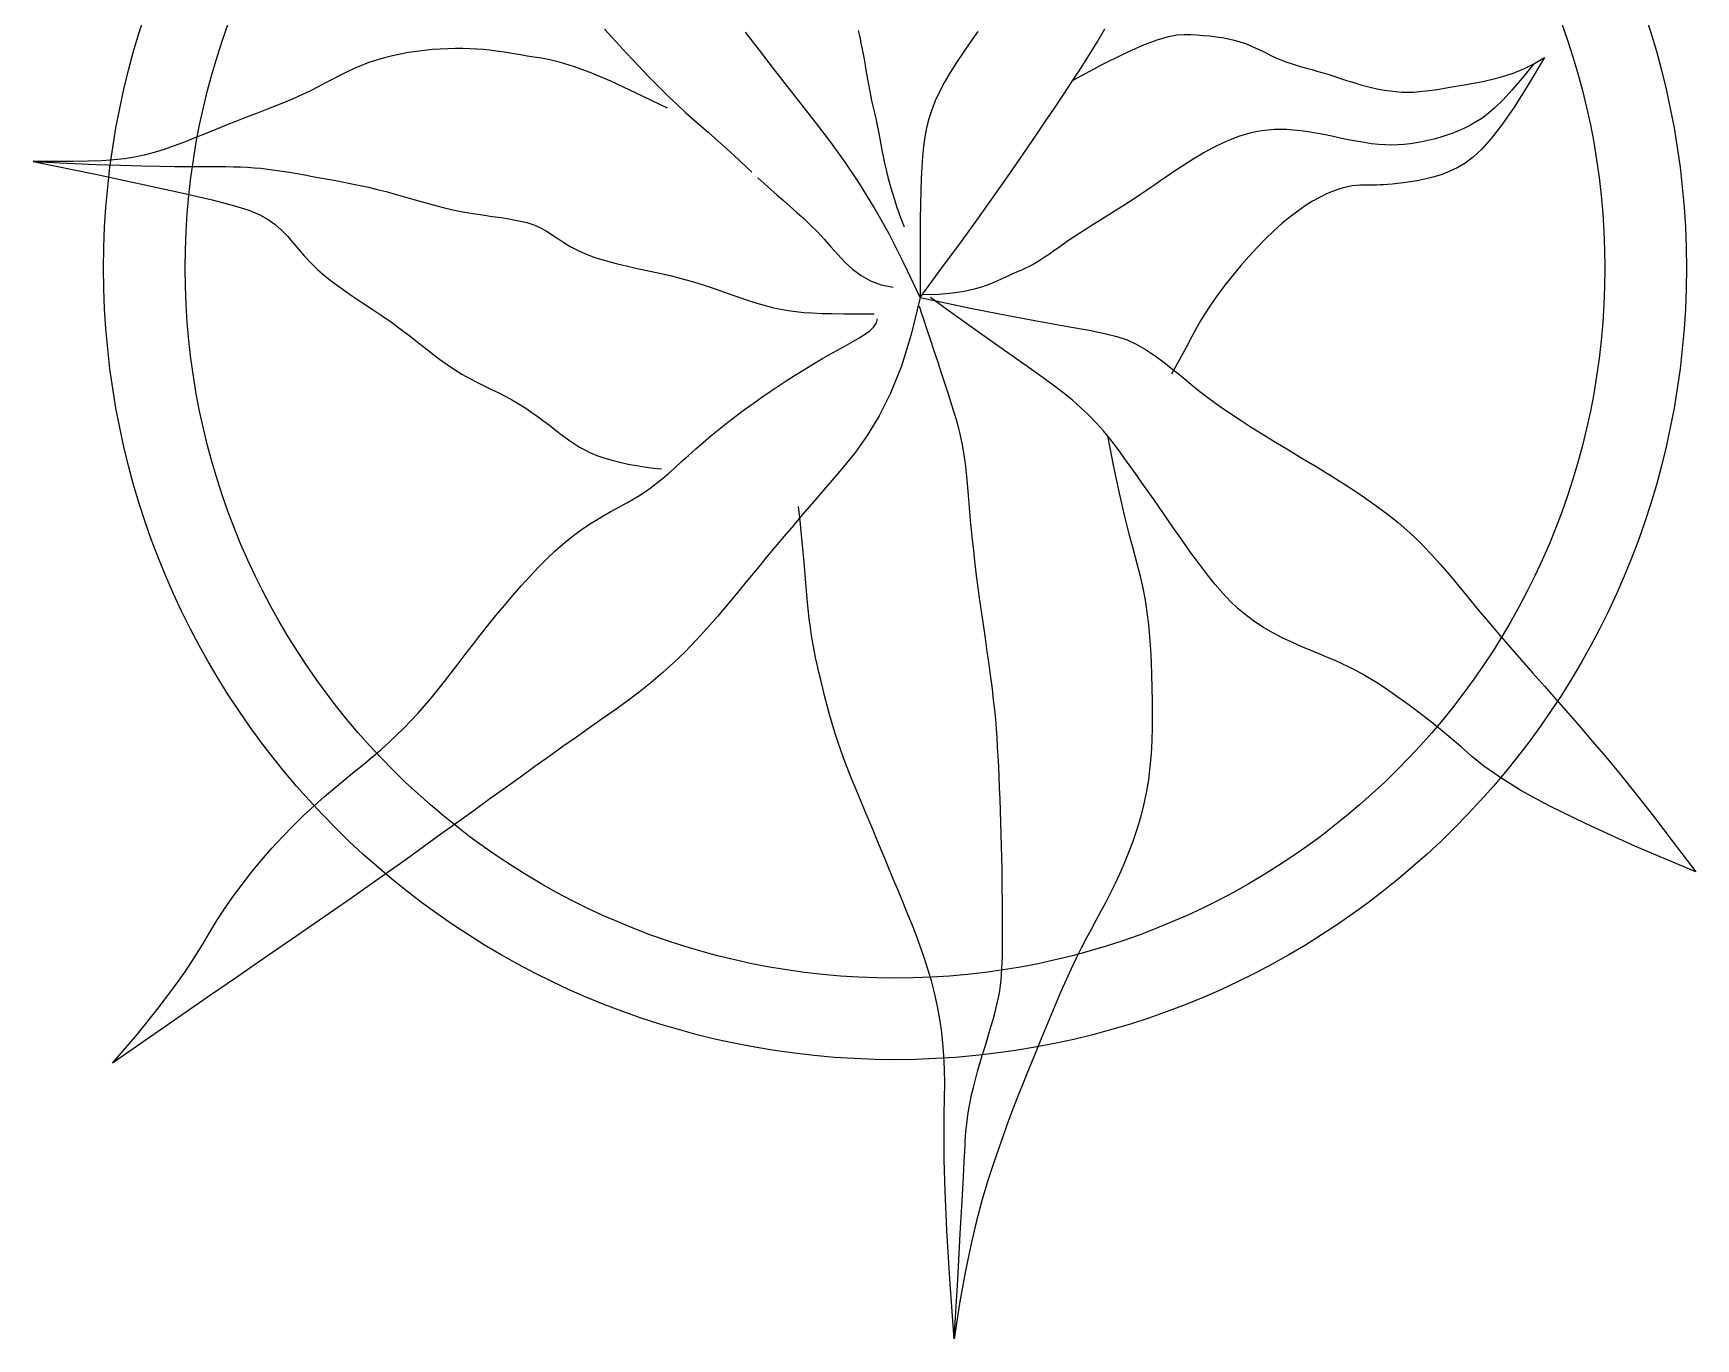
# Model space of a CAD drawing. Header units: inches. Extents: x 3.5 to 46, y 8.9 to 33.7.
# Drawn here: x 10.6191 to 11.0267, y 28.3991 to 28.7191 of the extents above; entities that cross this region are included whole.
import ezdxf

# ---------------------------------------------------------------- set-up
doc = ezdxf.new("R2010")
doc.units = ezdxf.units.IN
doc.header["$MEASUREMENT"] = 0
doc.layers.add('02', color=2, linetype='Continuous')

msp = doc.modelspace()

# ---------------------------------------------------------------- linework, layer by layer
at = {"layer": '02'}
for p, q in [((10.75913, 28.72014), (10.7619, 28.71711)), ((10.79717, 28.71496), (10.79377, 28.7194)), ((10.82138, 28.71979), (10.82159, 28.71879)), ((10.82159, 28.71879), (10.82181, 28.71776)), ((10.8507, 28.71955), (10.8489, 28.71698)), ((10.87995, 28.71693), (10.88186, 28.72019)), ((10.89741, 28.71831), (10.89956, 28.7187)), ((10.89956, 28.7187), (10.90133, 28.71881)), ((10.90133, 28.71881), (10.90291, 28.71877)), ((10.90291, 28.71877), (10.90447, 28.71868)), ((10.90447, 28.71868), (10.90603, 28.71857)), ((10.71305, 28.71466), (10.71108, 28.71436)), ((10.71502, 28.7149), (10.71305, 28.71466)), ((10.71696, 28.71509), (10.71502, 28.7149)), ((10.71888, 28.71523), (10.71696, 28.71509)), ((10.72077, 28.71532), (10.71888, 28.71523)), ((10.72261, 28.71536), (10.72077, 28.71532)), ((10.72442, 28.71536), (10.72261, 28.71536)), ((10.72617, 28.71531), (10.72442, 28.71536)), ((10.72786, 28.71522), (10.72617, 28.71531)), ((10.72949, 28.7151), (10.72786, 28.71522)), ((10.73105, 28.71493), (10.72949, 28.7151)), ((10.73256, 28.71474), (10.73105, 28.71493)), ((10.73404, 28.71452), (10.73256, 28.71474)), ((10.7619, 28.71711), (10.76466, 28.71412)), ((10.80063, 28.71048), (10.79717, 28.71496)), ((10.82181, 28.71776), (10.82204, 28.71669)), ((10.82204, 28.71669), (10.82227, 28.71557)), ((10.82227, 28.71557), (10.8225, 28.71439)), ((10.8489, 28.71698), (10.84716, 28.71443)), ((10.87795, 28.71367), (10.87995, 28.71693)), ((10.8867, 28.71416), (10.89117, 28.71617)), ((10.89117, 28.71617), (10.89467, 28.71751)), ((10.89467, 28.71751), (10.89741, 28.71831)), ((10.90603, 28.71857), (10.90759, 28.71844)), ((10.90759, 28.71844), (10.90913, 28.71826)), ((10.90913, 28.71826), (10.91064, 28.71804)), ((10.91064, 28.71804), (10.91213, 28.71776)), ((10.91213, 28.71776), (10.91358, 28.71743)), ((10.91358, 28.71743), (10.91498, 28.71703)), ((10.91498, 28.71703), (10.91633, 28.71656)), ((10.91633, 28.71656), (10.91763, 28.71603)), ((10.91763, 28.71603), (10.9189, 28.71547)), ((10.9189, 28.71547), (10.92014, 28.71488)), ((10.92014, 28.71488), (10.92136, 28.71428)), ((10.69779, 28.71047), (10.69604, 28.70965)), ((10.69957, 28.71123), (10.69779, 28.71047)), ((10.70141, 28.71192), (10.69957, 28.71123)), ((10.70329, 28.71254), (10.70141, 28.71192)), ((10.70521, 28.71309), (10.70329, 28.71254)), ((10.70715, 28.71357), (10.70521, 28.71309)), ((10.70911, 28.714), (10.70715, 28.71357)), ((10.71108, 28.71436), (10.70911, 28.714)), ((10.73552, 28.71429), (10.73404, 28.71452)), ((10.73702, 28.71404), (10.73552, 28.71429)), ((10.73856, 28.71378), (10.73702, 28.71404)), ((10.74016, 28.71352), (10.73856, 28.71378)), ((10.74184, 28.71326), (10.74016, 28.71352)), ((10.74367, 28.71299), (10.74184, 28.71326)), ((10.74578, 28.7126), (10.74367, 28.71299)), ((10.74835, 28.71197), (10.74578, 28.7126)), ((10.75158, 28.71097), (10.74835, 28.71197)), ((10.75564, 28.70947), (10.75158, 28.71097)), ((10.76466, 28.71412), (10.76739, 28.71121)), ((10.76739, 28.71121), (10.77003, 28.70846)), ((10.80413, 28.70599), (10.80063, 28.71048)), ((10.8225, 28.71439), (10.82273, 28.71314)), ((10.82273, 28.71314), (10.82296, 28.71184)), ((10.82296, 28.71184), (10.82319, 28.71051)), ((10.82319, 28.71051), (10.82342, 28.70916)), ((10.84549, 28.71193), (10.84394, 28.70947)), ((10.84716, 28.71443), (10.84549, 28.71193)), ((10.87406, 28.70759), (10.88106, 28.71134)), ((10.87589, 28.71042), (10.87795, 28.71367)), ((10.88106, 28.71134), (10.8867, 28.71416)), ((10.92136, 28.71428), (10.92258, 28.71369)), ((10.92258, 28.71369), (10.92379, 28.71312)), ((10.92379, 28.71312), (10.92501, 28.71258)), ((10.92501, 28.71258), (10.92625, 28.7121)), ((10.92625, 28.7121), (10.92751, 28.71167)), ((10.92751, 28.71167), (10.92877, 28.71127)), ((10.92877, 28.71127), (10.93003, 28.71089)), ((10.93003, 28.71089), (10.9313, 28.71054)), ((10.9313, 28.71054), (10.93256, 28.71019)), ((10.98705, 28.71158), (10.98418, 28.70806)), ((10.98439, 28.71029), (10.98705, 28.71158)), ((10.98967, 28.71316), (10.98564, 28.70646)), ((10.98705, 28.71158), (10.98967, 28.71316)), ((10.69078, 28.70694), (10.68896, 28.70599)), ((10.69255, 28.70788), (10.69078, 28.70694)), ((10.6943, 28.70878), (10.69255, 28.70788)), ((10.69604, 28.70965), (10.6943, 28.70878)), ((10.7607, 28.70734), (10.75564, 28.70947)), ((10.76695, 28.70446), (10.7607, 28.70734)), ((10.77003, 28.70846), (10.77254, 28.70591)), ((10.82342, 28.70916), (10.82365, 28.70783)), ((10.82365, 28.70783), (10.82389, 28.70652)), ((10.82389, 28.70652), (10.82412, 28.70525)), ((10.84253, 28.70708), (10.84129, 28.70476)), ((10.84394, 28.70947), (10.84253, 28.70708)), ((10.87164, 28.70395), (10.87378, 28.70718)), ((10.87378, 28.70718), (10.87589, 28.71042)), ((10.93256, 28.71019), (10.93381, 28.70985)), ((10.93381, 28.70985), (10.93505, 28.70949)), ((10.93505, 28.70949), (10.93627, 28.70912)), ((10.93627, 28.70912), (10.93748, 28.70874)), ((10.93748, 28.70874), (10.93869, 28.70835)), ((10.93869, 28.70835), (10.9399, 28.70795)), ((10.9399, 28.70795), (10.94112, 28.70755)), ((10.94112, 28.70755), (10.94235, 28.70716)), ((10.94235, 28.70716), (10.94361, 28.70677)), ((10.94361, 28.70677), (10.94489, 28.7064)), ((10.94489, 28.7064), (10.94621, 28.70605)), ((10.96745, 28.70605), (10.9695, 28.7064)), ((10.9695, 28.7064), (10.97172, 28.70678)), ((10.97172, 28.70678), (10.97408, 28.70722)), ((10.97408, 28.70722), (10.97656, 28.70774)), ((10.97656, 28.70774), (10.97912, 28.70841)), ((10.97912, 28.70841), (10.98174, 28.70924)), ((10.98418, 28.70806), (10.98167, 28.70516)), ((10.98174, 28.70924), (10.98439, 28.71029)), ((10.98564, 28.70646), (10.98217, 28.70101)), ((10.68302, 28.70315), (10.68084, 28.70223)), ((10.6851, 28.70409), (10.68302, 28.70315)), ((10.68707, 28.70503), (10.6851, 28.70409)), ((10.68896, 28.70599), (10.68707, 28.70503)), ((10.77457, 28.70071), (10.76695, 28.70446)), ((10.77254, 28.70591), (10.77488, 28.7036)), ((10.77488, 28.7036), (10.77707, 28.70152)), ((10.80764, 28.7015), (10.80413, 28.70599)), ((10.82412, 28.70525), (10.82435, 28.70405)), ((10.82435, 28.70405), (10.82458, 28.70294)), ((10.82458, 28.70294), (10.82481, 28.70188)), ((10.84025, 28.70252), (10.83939, 28.70032)), ((10.84129, 28.70476), (10.84025, 28.70252)), ((10.86947, 28.70074), (10.87164, 28.70395)), ((10.94621, 28.70605), (10.94757, 28.70572)), ((10.94757, 28.70572), (10.94895, 28.70543)), ((10.94895, 28.70543), (10.95035, 28.70517)), ((10.95035, 28.70517), (10.95177, 28.70496)), ((10.95177, 28.70496), (10.9532, 28.7048)), ((10.9532, 28.7048), (10.95464, 28.7047)), ((10.95464, 28.7047), (10.95609, 28.70467)), ((10.95609, 28.70467), (10.95754, 28.7047)), ((10.95754, 28.7047), (10.95901, 28.7048)), ((10.95901, 28.7048), (10.96053, 28.70496)), ((10.96053, 28.70496), (10.96211, 28.70517)), ((10.96211, 28.70517), (10.96378, 28.70543)), ((10.96378, 28.70543), (10.96555, 28.70572)), ((10.96555, 28.70572), (10.96745, 28.70605)), ((10.97948, 28.70281), (10.97755, 28.70092)), ((10.98167, 28.70516), (10.97948, 28.70281)), ((10.67139, 28.69852), (10.6689, 28.69755)), ((10.67384, 28.69946), (10.67139, 28.69852)), ((10.67624, 28.70039), (10.67384, 28.69946)), ((10.67858, 28.70131), (10.67624, 28.70039)), ((10.68084, 28.70223), (10.67858, 28.70131)), ((10.77707, 28.70152), (10.77911, 28.69964)), ((10.77911, 28.69964), (10.78104, 28.69792)), ((10.81113, 28.69701), (10.80764, 28.7015)), ((10.82481, 28.70188), (10.82504, 28.70087)), ((10.82504, 28.70087), (10.82527, 28.69989)), ((10.82527, 28.69989), (10.8255, 28.6989)), ((10.8255, 28.6989), (10.82574, 28.69789)), ((10.83939, 28.70032), (10.8387, 28.69814)), ((10.8673, 28.69756), (10.86947, 28.70074)), ((10.97424, 28.69825), (10.97275, 28.69729)), ((10.97582, 28.69943), (10.97424, 28.69825)), ((10.97755, 28.70092), (10.97582, 28.69943)), ((10.98217, 28.70101), (10.97918, 28.69666)), ((10.66128, 28.69448), (10.65873, 28.69345)), ((10.66383, 28.69553), (10.66128, 28.69448)), ((10.66638, 28.69655), (10.66383, 28.69553)), ((10.6689, 28.69755), (10.66638, 28.69655)), ((10.78104, 28.69792), (10.78285, 28.69633)), ((10.78285, 28.69633), (10.78457, 28.69484)), ((10.78457, 28.69484), (10.78622, 28.69341)), ((10.81462, 28.69239), (10.81113, 28.69701)), ((10.82574, 28.69789), (10.82597, 28.69684)), ((10.82597, 28.69684), (10.8262, 28.69572)), ((10.8262, 28.69572), (10.82643, 28.69452)), ((10.82643, 28.69452), (10.82667, 28.69324)), ((10.83815, 28.69593), (10.83771, 28.69368)), ((10.8387, 28.69814), (10.83815, 28.69593)), ((10.86301, 28.69129), (10.86514, 28.69441)), ((10.86514, 28.69441), (10.8673, 28.69756)), ((10.91601, 28.69423), (10.91459, 28.69377)), ((10.91743, 28.69462), (10.91601, 28.69423)), ((10.91887, 28.69495), (10.91743, 28.69462)), ((10.92033, 28.6952), (10.91887, 28.69495)), ((10.92181, 28.69538), (10.92033, 28.6952)), ((10.92332, 28.69549), (10.92181, 28.69538)), ((10.92487, 28.69553), (10.92332, 28.69549)), ((10.92647, 28.69549), (10.92487, 28.69553)), ((10.92813, 28.69538), (10.92647, 28.69549)), ((10.92986, 28.6952), (10.92813, 28.69538)), ((10.93167, 28.69495), (10.92986, 28.6952)), ((10.93356, 28.69463), (10.93167, 28.69495)), ((10.93552, 28.69425), (10.93356, 28.69463)), ((10.93751, 28.69385), (10.93552, 28.69425)), ((10.96692, 28.69455), (10.96544, 28.69402)), ((10.96839, 28.69513), (10.96692, 28.69455)), ((10.96985, 28.69578), (10.96839, 28.69513)), ((10.9713, 28.69649), (10.96985, 28.69578)), ((10.97275, 28.69729), (10.9713, 28.69649)), ((10.97918, 28.69666), (10.97657, 28.69327)), ((10.65118, 28.69063), (10.64872, 28.68986)), ((10.65367, 28.6915), (10.65118, 28.69063)), ((10.65619, 28.69245), (10.65367, 28.6915)), ((10.65873, 28.69345), (10.65619, 28.69245)), ((10.78622, 28.69341), (10.7878, 28.69202)), ((10.7878, 28.69202), (10.78934, 28.69063)), ((10.78934, 28.69063), (10.79085, 28.68924)), ((10.81813, 28.68752), (10.81462, 28.69239)), ((10.82667, 28.69324), (10.82692, 28.69187)), ((10.82692, 28.69187), (10.8272, 28.69042)), ((10.8272, 28.69042), (10.82751, 28.68889)), ((10.83739, 28.69135), (10.83714, 28.6889)), ((10.83771, 28.69368), (10.83739, 28.69135)), ((10.86089, 28.68819), (10.86301, 28.69129)), ((10.90762, 28.69063), (10.90623, 28.68986)), ((10.909, 28.69136), (10.90762, 28.69063)), ((10.91039, 28.69204), (10.909, 28.69136)), ((10.91179, 28.69267), (10.91039, 28.69204)), ((10.91319, 28.69325), (10.91179, 28.69267)), ((10.91459, 28.69377), (10.91319, 28.69325)), ((10.93952, 28.69343), (10.93751, 28.69385)), ((10.94152, 28.69301), (10.93952, 28.69343)), ((10.94349, 28.69263), (10.94152, 28.69301)), ((10.94541, 28.69229), (10.94349, 28.69263)), ((10.94725, 28.69202), (10.94541, 28.69229)), ((10.94899, 28.69183), (10.94725, 28.69202)), ((10.95065, 28.69172), (10.94899, 28.69183)), ((10.95223, 28.69169), (10.95065, 28.69172)), ((10.95376, 28.69173), (10.95223, 28.69169)), ((10.95525, 28.69183), (10.95376, 28.69173)), ((10.9567, 28.692), (10.95525, 28.69183)), ((10.95814, 28.69221), (10.9567, 28.692)), ((10.95958, 28.69248), (10.95814, 28.69221)), ((10.96103, 28.69279), (10.95958, 28.69248)), ((10.9625, 28.69315), (10.96103, 28.69279)), ((10.96397, 28.69356), (10.9625, 28.69315)), ((10.96544, 28.69402), (10.96397, 28.69356)), ((10.97426, 28.69067), (10.97217, 28.68872)), ((10.97657, 28.69327), (10.97426, 28.69067)), ((10.61909, 28.68767), (10.63433, 28.68453)), ((10.61909, 28.68767), (10.62741, 28.68727)), ((10.62432, 28.68767), (10.61909, 28.68767)), ((10.6288, 28.68769), (10.62432, 28.68767)), ((10.62741, 28.68727), (10.63454, 28.68697)), ((10.63263, 28.68775), (10.6288, 28.68769)), ((10.63595, 28.68786), (10.63263, 28.68775)), ((10.63454, 28.68697), (10.6406, 28.68676)), ((10.63886, 28.68805), (10.63595, 28.68786)), ((10.64148, 28.68832), (10.63886, 28.68805)), ((10.6406, 28.68676), (10.64573, 28.68661)), ((10.64392, 28.6887), (10.64148, 28.68832)), ((10.6463, 28.68921), (10.64392, 28.6887)), ((10.64573, 28.68661), (10.65006, 28.68653)), ((10.64872, 28.68986), (10.6463, 28.68921)), ((10.65006, 28.68653), (10.65373, 28.68648)), ((10.65373, 28.68648), (10.65685, 28.68647)), ((10.65685, 28.68647), (10.65958, 28.68646)), ((10.65958, 28.68646), (10.66203, 28.68646)), ((10.66203, 28.68646), (10.66425, 28.68646)), ((10.66425, 28.68646), (10.66627, 28.68644)), ((10.66627, 28.68644), (10.66815, 28.6864)), ((10.66815, 28.6864), (10.66992, 28.68635)), ((10.66992, 28.68635), (10.67161, 28.68627)), ((10.67161, 28.68627), (10.67327, 28.68615)), ((10.67327, 28.68615), (10.67493, 28.686)), ((10.79085, 28.68924), (10.79234, 28.68785)), ((10.79234, 28.68785), (10.79382, 28.68646)), ((10.79382, 28.68646), (10.79529, 28.68507)), ((10.82167, 28.68225), (10.81813, 28.68752)), ((10.82751, 28.68889), (10.82785, 28.68728)), ((10.82785, 28.68728), (10.82823, 28.6856)), ((10.83695, 28.68629), (10.83681, 28.6835)), ((10.83714, 28.6889), (10.83695, 28.68629)), ((10.85869, 28.68497), (10.86089, 28.68819)), ((10.90075, 28.68648), (10.89942, 28.68559)), ((10.9021, 28.68735), (10.90075, 28.68648)), ((10.90347, 28.68821), (10.9021, 28.68735)), ((10.90485, 28.68905), (10.90347, 28.68821)), ((10.90623, 28.68986), (10.90485, 28.68905)), ((10.96825, 28.68612), (10.96627, 28.6852)), ((10.97019, 28.68725), (10.96825, 28.68612)), ((10.97217, 28.68872), (10.97019, 28.68725)), ((10.63433, 28.68453), (10.64645, 28.68199)), ((10.64645, 28.68199), (10.65587, 28.67994)), ((10.67493, 28.686), (10.67662, 28.68581)), ((10.67662, 28.68581), (10.67836, 28.68557)), ((10.67836, 28.68557), (10.68014, 28.68531)), ((10.68014, 28.68531), (10.68194, 28.68502)), ((10.68194, 28.68502), (10.68378, 28.6847)), ((10.68378, 28.6847), (10.68564, 28.68437)), ((10.68564, 28.68437), (10.68752, 28.68403)), ((10.68752, 28.68403), (10.68942, 28.68369)), ((10.68942, 28.68369), (10.69134, 28.68334)), ((10.69134, 28.68334), (10.69327, 28.68298)), ((10.69327, 28.68298), (10.69524, 28.68261)), ((10.69524, 28.68261), (10.69723, 28.68222)), ((10.69723, 28.68222), (10.69926, 28.6818)), ((10.79678, 28.68369), (10.79829, 28.6823)), ((10.79829, 28.6823), (10.79983, 28.68091)), ((10.82526, 28.67643), (10.82167, 28.68225)), ((10.82823, 28.6856), (10.82867, 28.68384)), ((10.82867, 28.68384), (10.82915, 28.68202)), ((10.82915, 28.68202), (10.82968, 28.68018)), ((10.83681, 28.6835), (10.8367, 28.68048)), ((10.85627, 28.68147), (10.85869, 28.68497)), ((10.89432, 28.68213), (10.89308, 28.68128)), ((10.89556, 28.68298), (10.89432, 28.68213)), ((10.89682, 28.68384), (10.89556, 28.68298)), ((10.89811, 28.68471), (10.89682, 28.68384)), ((10.89942, 28.68559), (10.89811, 28.68471)), ((10.95021, 28.68197), (10.94933, 28.68192)), ((10.95119, 28.68204), (10.95021, 28.68197)), ((10.9523, 28.68213), (10.95119, 28.68204)), ((10.95358, 28.68226), (10.9523, 28.68213)), ((10.95505, 28.68243), (10.95358, 28.68226)), ((10.95669, 28.68265), (10.95505, 28.68243)), ((10.95846, 28.68294), (10.95669, 28.68265)), ((10.96034, 28.68332), (10.95846, 28.68294)), ((10.96228, 28.68381), (10.96034, 28.68332)), ((10.96427, 28.68443), (10.96228, 28.68381)), ((10.96627, 28.6852), (10.96427, 28.68443)), ((10.65587, 28.67994), (10.66299, 28.67829)), ((10.66299, 28.67829), (10.66822, 28.67692)), ((10.69926, 28.6818), (10.70133, 28.68134)), ((10.70133, 28.68134), (10.70344, 28.68084)), ((10.70344, 28.68084), (10.70561, 28.68029)), ((10.70561, 28.68029), (10.70784, 28.67969)), ((10.70784, 28.67969), (10.71011, 28.67904)), ((10.71011, 28.67904), (10.71243, 28.67838)), ((10.71243, 28.67838), (10.71479, 28.67771)), ((10.79983, 28.68091), (10.80141, 28.67952)), ((10.80141, 28.67952), (10.80303, 28.67811)), ((10.80303, 28.67811), (10.80467, 28.67668)), ((10.82968, 28.68018), (10.83023, 28.67837)), ((10.83023, 28.67837), (10.83079, 28.67665)), ((10.8367, 28.68048), (10.83662, 28.67716)), ((10.85351, 28.67755), (10.85627, 28.68147)), ((10.88925, 28.6787), (10.8879, 28.67781)), ((10.89056, 28.67957), (10.88925, 28.6787)), ((10.89183, 28.68043), (10.89056, 28.67957)), ((10.89308, 28.68128), (10.89183, 28.68043)), ((10.93277, 28.67792), (10.931, 28.6768)), ((10.93446, 28.67887), (10.93277, 28.67792)), ((10.93606, 28.67968), (10.93446, 28.67887)), ((10.93756, 28.68033), (10.93606, 28.67968)), ((10.93895, 28.68084), (10.93756, 28.68033)), ((10.94025, 28.68122), (10.93895, 28.68084)), ((10.94144, 28.6815), (10.94025, 28.68122)), ((10.94255, 28.68168), (10.94144, 28.6815)), ((10.94358, 28.68179), (10.94255, 28.68168)), ((10.94454, 28.68185), (10.94358, 28.68179)), ((10.94542, 28.68187), (10.94454, 28.68185)), ((10.94625, 28.68187), (10.94542, 28.68187)), ((10.94702, 28.68188), (10.94625, 28.68187)), ((10.94777, 28.68188), (10.94702, 28.68188)), ((10.94853, 28.68189), (10.94777, 28.68188)), ((10.94933, 28.68192), (10.94853, 28.68189)), ((10.66822, 28.67692), (10.67197, 28.67573)), ((10.67197, 28.67573), (10.67467, 28.67462)), ((10.67467, 28.67462), (10.6767, 28.67347)), ((10.71479, 28.67771), (10.71717, 28.67705)), ((10.71717, 28.67705), (10.71958, 28.67643)), ((10.71958, 28.67643), (10.722, 28.67586)), ((10.722, 28.67586), (10.72443, 28.67535)), ((10.72443, 28.67535), (10.72685, 28.67493)), ((10.72685, 28.67493), (10.72925, 28.67456)), ((10.72925, 28.67456), (10.73161, 28.67423)), ((10.73161, 28.67423), (10.73389, 28.67391)), ((10.73389, 28.67391), (10.73608, 28.67356)), ((10.80467, 28.67668), (10.80634, 28.67521)), ((10.80634, 28.67521), (10.80801, 28.67368)), ((10.82892, 28.66994), (10.82526, 28.67643)), ((10.83079, 28.67665), (10.83133, 28.67506)), ((10.83133, 28.67506), (10.83183, 28.67366)), ((10.83662, 28.67716), (10.83657, 28.6735)), ((10.85028, 28.67303), (10.85351, 28.67755)), ((10.88192, 28.67402), (10.88034, 28.67304)), ((10.88348, 28.675), (10.88192, 28.67402)), ((10.88501, 28.67596), (10.88348, 28.675)), ((10.88649, 28.6769), (10.88501, 28.67596)), ((10.8879, 28.67781), (10.88649, 28.6769)), ((10.92725, 28.67408), (10.92528, 28.67247)), ((10.92915, 28.67553), (10.92725, 28.67408)), ((10.931, 28.6768), (10.92915, 28.67553)), ((10.6767, 28.67347), (10.67844, 28.67221)), ((10.67844, 28.67221), (10.67998, 28.67084)), ((10.67998, 28.67084), (10.68141, 28.66936)), ((10.73608, 28.67356), (10.73815, 28.67316)), ((10.73815, 28.67316), (10.74008, 28.67269)), ((10.74008, 28.67269), (10.74185, 28.67211)), ((10.74185, 28.67211), (10.74344, 28.67141)), ((10.74344, 28.67141), (10.74491, 28.67061)), ((10.74491, 28.67061), (10.74631, 28.66973)), ((10.74631, 28.66973), (10.74771, 28.66879)), ((10.80801, 28.67368), (10.80969, 28.67209)), ((10.80969, 28.67209), (10.81136, 28.67041)), ((10.81136, 28.67041), (10.81301, 28.66864)), ((10.83267, 28.66262), (10.82892, 28.66994)), ((10.83183, 28.67366), (10.83229, 28.67251)), ((10.83229, 28.67251), (10.83267, 28.67165)), ((10.83657, 28.6735), (10.83654, 28.66944)), ((10.84646, 28.66776), (10.85028, 28.67303)), ((10.87574, 28.67012), (10.87431, 28.66918)), ((10.87723, 28.67108), (10.87574, 28.67012)), ((10.87877, 28.67206), (10.87723, 28.67108)), ((10.88034, 28.67304), (10.87877, 28.67206)), ((10.92328, 28.67067), (10.92124, 28.66871)), ((10.92528, 28.67247), (10.92328, 28.67067)), ((10.68141, 28.66936), (10.68277, 28.66781)), ((10.68277, 28.66781), (10.68413, 28.6662)), ((10.68413, 28.6662), (10.68554, 28.66455)), ((10.74771, 28.66879), (10.74917, 28.66783)), ((10.74917, 28.66783), (10.75074, 28.66686)), ((10.75074, 28.66686), (10.7525, 28.66591)), ((10.7525, 28.66591), (10.75449, 28.66501)), ((10.81301, 28.66864), (10.81466, 28.66678)), ((10.81466, 28.66678), (10.81634, 28.66488)), ((10.83654, 28.66944), (10.83652, 28.66493)), ((10.84191, 28.66159), (10.84646, 28.66776)), ((10.86936, 28.66575), (10.86827, 28.66499)), ((10.8705, 28.66655), (10.86936, 28.66575)), ((10.8717, 28.66739), (10.8705, 28.66655)), ((10.87296, 28.66827), (10.8717, 28.66739)), ((10.87431, 28.66918), (10.87296, 28.66827)), ((10.91919, 28.66661), (10.91718, 28.66442)), ((10.92124, 28.66871), (10.91919, 28.66661)), ((10.68554, 28.66455), (10.68706, 28.66288)), ((10.68706, 28.66288), (10.68877, 28.66121)), ((10.75449, 28.66501), (10.75677, 28.66418)), ((10.75677, 28.66418), (10.75929, 28.66341)), ((10.75929, 28.66341), (10.76198, 28.6627)), ((10.76198, 28.6627), (10.76477, 28.66202)), ((10.76477, 28.66202), (10.76759, 28.66139)), ((10.81634, 28.66488), (10.81809, 28.66301)), ((10.81809, 28.66301), (10.81998, 28.66126)), ((10.83652, 28.65435), (10.83267, 28.66262)), ((10.83652, 28.66493), (10.83652, 28.65992)), ((10.83652, 28.65435), (10.84191, 28.66159)), ((10.86325, 28.66195), (10.86226, 28.66146)), ((10.86423, 28.66246), (10.86325, 28.66195)), ((10.86521, 28.66301), (10.86423, 28.66246)), ((10.8662, 28.66362), (10.86521, 28.66301)), ((10.86722, 28.66428), (10.8662, 28.66362)), ((10.86827, 28.66499), (10.86722, 28.66428)), ((10.91522, 28.66219), (10.91335, 28.65996)), ((10.91718, 28.66442), (10.91522, 28.66219)), ((10.68877, 28.66121), (10.69068, 28.65955)), ((10.69068, 28.65955), (10.69279, 28.65791)), ((10.69279, 28.65791), (10.69505, 28.65628)), ((10.76759, 28.66139), (10.77039, 28.66078)), ((10.77039, 28.66078), (10.77309, 28.66019)), ((10.77309, 28.66019), (10.77562, 28.65961)), ((10.77562, 28.65961), (10.77794, 28.65903)), ((10.77794, 28.65903), (10.78006, 28.65846)), ((10.78006, 28.65846), (10.78201, 28.65788)), ((10.78201, 28.65788), (10.78383, 28.6573)), ((10.81998, 28.66126), (10.82206, 28.6597)), ((10.82206, 28.6597), (10.82437, 28.65839)), ((10.82437, 28.65839), (10.82696, 28.65741)), ((10.83652, 28.65992), (10.83652, 28.65435)), ((10.85363, 28.65762), (10.85185, 28.65696)), ((10.85518, 28.65828), (10.85363, 28.65762)), ((10.85658, 28.65892), (10.85518, 28.65828)), ((10.85786, 28.6595), (10.85658, 28.65892)), ((10.85905, 28.66002), (10.85786, 28.6595)), ((10.86018, 28.66052), (10.85905, 28.66002)), ((10.86124, 28.66099), (10.86018, 28.66052)), ((10.86226, 28.66146), (10.86124, 28.66099)), ((10.91161, 28.65778), (10.91001, 28.65571)), ((10.91335, 28.65996), (10.91161, 28.65778)), ((10.69505, 28.65628), (10.6974, 28.65467)), ((10.6974, 28.65467), (10.69981, 28.65306)), ((10.78383, 28.6573), (10.78555, 28.65672)), ((10.78555, 28.65672), (10.7872, 28.65614)), ((10.7872, 28.65614), (10.78881, 28.65556)), ((10.78881, 28.65556), (10.79042, 28.65498)), ((10.79042, 28.65498), (10.79206, 28.65441)), ((10.79206, 28.65441), (10.79372, 28.65384)), ((10.79372, 28.65384), (10.79541, 28.65329)), ((10.82696, 28.65741), (10.8299, 28.65684)), ((10.83652, 28.65435), (10.83439, 28.64528)), ((10.83652, 28.65435), (10.84891, 28.65176)), ((10.84117, 28.65509), (10.8373, 28.65498)), ((10.84308, 28.65142), (10.83912, 28.65435)), ((10.8445, 28.65537), (10.84117, 28.65509)), ((10.84734, 28.6558), (10.8445, 28.65537)), ((10.84977, 28.65634), (10.84734, 28.6558)), ((10.85185, 28.65696), (10.84977, 28.65634)), ((10.90861, 28.65377), (10.9074, 28.652)), ((10.91001, 28.65571), (10.90861, 28.65377)), ((10.69981, 28.65306), (10.70223, 28.65146)), ((10.70223, 28.65146), (10.70461, 28.64986)), ((10.70461, 28.64986), (10.70691, 28.64827)), ((10.79541, 28.65329), (10.79712, 28.65277)), ((10.79712, 28.65277), (10.79886, 28.65228)), ((10.79886, 28.65228), (10.80063, 28.65184)), ((10.80063, 28.65184), (10.80241, 28.65145)), ((10.80241, 28.65145), (10.80422, 28.65113)), ((10.80422, 28.65113), (10.80607, 28.65087)), ((10.80607, 28.65087), (10.808, 28.65068)), ((10.808, 28.65068), (10.81009, 28.65054)), ((10.81009, 28.65054), (10.81241, 28.65045)), ((10.81241, 28.65045), (10.81502, 28.6504)), ((10.81502, 28.6504), (10.81798, 28.65037)), ((10.81798, 28.65037), (10.82138, 28.65036)), ((10.82138, 28.65036), (10.82527, 28.65036)), ((10.83682, 28.65086), (10.83638, 28.65221)), ((10.83745, 28.64897), (10.83682, 28.65086)), ((10.8471, 28.64852), (10.84308, 28.65142)), ((10.84891, 28.65176), (10.85893, 28.64979)), ((10.85893, 28.64979), (10.86691, 28.6483)), ((10.90633, 28.65031), (10.90531, 28.64858)), ((10.9074, 28.652), (10.90633, 28.65031)), ((10.70691, 28.64827), (10.70909, 28.64668)), ((10.70909, 28.64668), (10.71117, 28.6451)), ((10.82289, 28.64523), (10.82419, 28.6462)), ((10.82419, 28.6462), (10.82521, 28.64718)), ((10.82521, 28.64718), (10.82586, 28.64816)), ((10.82586, 28.64816), (10.82609, 28.64914)), ((10.83439, 28.64528), (10.83197, 28.63752)), ((10.83822, 28.64667), (10.83745, 28.64897)), ((10.83908, 28.64406), (10.83822, 28.64667)), ((10.85111, 28.64567), (10.8471, 28.64852)), ((10.85506, 28.64289), (10.85111, 28.64567)), ((10.86691, 28.6483), (10.87316, 28.64718)), ((10.87316, 28.64718), (10.87801, 28.64631)), ((10.87801, 28.64631), (10.88177, 28.64555)), ((10.88177, 28.64555), (10.88477, 28.6448)), ((10.90427, 28.64671), (10.90311, 28.64458)), ((10.90531, 28.64858), (10.90427, 28.64671)), ((10.71117, 28.6451), (10.71315, 28.64355)), ((10.71315, 28.64355), (10.71506, 28.64204)), ((10.71506, 28.64204), (10.71692, 28.64058)), ((10.81433, 28.64033), (10.81611, 28.64131)), ((10.81611, 28.64131), (10.81791, 28.64229)), ((10.81791, 28.64229), (10.81968, 28.64327)), ((10.81968, 28.64327), (10.82137, 28.64425)), ((10.82137, 28.64425), (10.82289, 28.64523)), ((10.84001, 28.64125), (10.83908, 28.64406)), ((10.84096, 28.63837), (10.84001, 28.64125)), ((10.85887, 28.64022), (10.85506, 28.64289)), ((10.88477, 28.6448), (10.88733, 28.64392)), ((10.88733, 28.64392), (10.88971, 28.64283)), ((10.88971, 28.64283), (10.892, 28.64152)), ((10.892, 28.64152), (10.89422, 28.64005)), ((10.90177, 28.64208), (10.90015, 28.6391)), ((10.90311, 28.64458), (10.90177, 28.64208)), ((10.71692, 28.64058), (10.71874, 28.6392)), ((10.71874, 28.6392), (10.72055, 28.63789)), ((10.72055, 28.63789), (10.72235, 28.63668)), ((10.80734, 28.63621), (10.8091, 28.63729)), ((10.8091, 28.63729), (10.81085, 28.63834)), ((10.81085, 28.63834), (10.81258, 28.63935)), ((10.81258, 28.63935), (10.81433, 28.64033)), ((10.83197, 28.63752), (10.82931, 28.63091)), ((10.8419, 28.63553), (10.84096, 28.63837)), ((10.86248, 28.63767), (10.85887, 28.64022)), ((10.86584, 28.63527), (10.86248, 28.63767)), ((10.89422, 28.64005), (10.89639, 28.63844)), ((10.89639, 28.63844), (10.89855, 28.63672)), ((10.90015, 28.6391), (10.89819, 28.63552)), ((10.72235, 28.63668), (10.72417, 28.63557)), ((10.72417, 28.63557), (10.72599, 28.63455)), ((10.72599, 28.63455), (10.72782, 28.6336)), ((10.72782, 28.6336), (10.72964, 28.6327)), ((10.80177, 28.63262), (10.80369, 28.63389)), ((10.80369, 28.63389), (10.80554, 28.63508)), ((10.80554, 28.63508), (10.80734, 28.63621)), ((10.84278, 28.63284), (10.8419, 28.63553)), ((10.86887, 28.63306), (10.86584, 28.63527)), ((10.87154, 28.63103), (10.86887, 28.63306)), ((10.89855, 28.63672), (10.9007, 28.63494)), ((10.9007, 28.63494), (10.90289, 28.63313)), ((10.90289, 28.63313), (10.90513, 28.63132)), ((10.72964, 28.6327), (10.73143, 28.63182)), ((10.73143, 28.63182), (10.73321, 28.63095)), ((10.73321, 28.63095), (10.73494, 28.63006)), ((10.73494, 28.63006), (10.73663, 28.62915)), ((10.73663, 28.62915), (10.73827, 28.62818)), ((10.79564, 28.62839), (10.79773, 28.62987)), ((10.79773, 28.62987), (10.79978, 28.63128)), ((10.79978, 28.63128), (10.80177, 28.63262)), ((10.82931, 28.63091), (10.8265, 28.62529)), ((10.84357, 28.63039), (10.84278, 28.63284)), ((10.84427, 28.62818), (10.84357, 28.63039)), ((10.87389, 28.62914), (10.87154, 28.63103)), ((10.87599, 28.62732), (10.87389, 28.62914)), ((10.90513, 28.63132), (10.90746, 28.62954)), ((10.90746, 28.62954), (10.90987, 28.62779)), ((10.73827, 28.62818), (10.73985, 28.62717)), ((10.73985, 28.62717), (10.74138, 28.62614)), ((10.74138, 28.62614), (10.74286, 28.62509)), ((10.74286, 28.62509), (10.74428, 28.62404)), ((10.78932, 28.6237), (10.79141, 28.6253)), ((10.79141, 28.6253), (10.79352, 28.62686)), ((10.79352, 28.62686), (10.79564, 28.62839)), ((10.8265, 28.62529), (10.8236, 28.62051)), ((10.8449, 28.62616), (10.84427, 28.62818)), ((10.84544, 28.62431), (10.8449, 28.62616)), ((10.87791, 28.62551), (10.87599, 28.62732)), ((10.87972, 28.62363), (10.87791, 28.62551)), ((10.90987, 28.62779), (10.91239, 28.62606)), ((10.91239, 28.62606), (10.91501, 28.62431)), ((10.74428, 28.62404), (10.74564, 28.62301)), ((10.74564, 28.62301), (10.74696, 28.622)), ((10.74696, 28.622), (10.74821, 28.62103)), ((10.74821, 28.62103), (10.74942, 28.62012)), ((10.78527, 28.62045), (10.78726, 28.62208)), ((10.78726, 28.62208), (10.78932, 28.6237)), ((10.84592, 28.62258), (10.84544, 28.62431)), ((10.84634, 28.62094), (10.84592, 28.62258)), ((10.8467, 28.61936), (10.84634, 28.62094)), ((10.88148, 28.62163), (10.87972, 28.62363)), ((10.88327, 28.61943), (10.88148, 28.62163)), ((10.91501, 28.62431), (10.91776, 28.62255)), ((10.91776, 28.62255), (10.92065, 28.62075)), ((10.74942, 28.62012), (10.75061, 28.61926)), ((10.75061, 28.61926), (10.7518, 28.61844)), ((10.7518, 28.61844), (10.75304, 28.61768)), ((10.75304, 28.61768), (10.75435, 28.61696)), ((10.75435, 28.61696), (10.75576, 28.61628)), ((10.77975, 28.61563), (10.78152, 28.61722)), ((10.78152, 28.61722), (10.78336, 28.61883)), ((10.78336, 28.61883), (10.78527, 28.62045)), ((10.8236, 28.62051), (10.82067, 28.6164)), ((10.84702, 28.6178), (10.8467, 28.61936)), ((10.84728, 28.61623), (10.84702, 28.6178)), ((10.88246, 28.62043), (10.88396, 28.61283)), ((10.88516, 28.61698), (10.88327, 28.61943)), ((10.88719, 28.61422), (10.88516, 28.61698)), ((10.92065, 28.62075), (10.92367, 28.6189)), ((10.92367, 28.6189), (10.92685, 28.61698)), ((10.92685, 28.61698), (10.93018, 28.61498)), ((10.75576, 28.61628), (10.75731, 28.61564)), ((10.75731, 28.61564), (10.75902, 28.61505)), ((10.75902, 28.61505), (10.76092, 28.61449)), ((10.76092, 28.61449), (10.76293, 28.61397)), ((10.76293, 28.61397), (10.76499, 28.61351)), ((10.76499, 28.61351), (10.76701, 28.61312)), ((10.76701, 28.61312), (10.76891, 28.61279)), ((10.76891, 28.61279), (10.77061, 28.61255)), ((10.77641, 28.61262), (10.77805, 28.6141)), ((10.77805, 28.6141), (10.77975, 28.61563)), ((10.81779, 28.61281), (10.81502, 28.60959)), ((10.82067, 28.6164), (10.81779, 28.61281)), ((10.84752, 28.61463), (10.84728, 28.61623)), ((10.84772, 28.613), (10.84752, 28.61463)), ((10.8479, 28.61132), (10.84772, 28.613)), ((10.88396, 28.61283), (10.88534, 28.60641)), ((10.88934, 28.61121), (10.88719, 28.61422)), ((10.93018, 28.61498), (10.93362, 28.61291)), ((10.93362, 28.61291), (10.93712, 28.61077)), ((10.77036, 28.60764), (10.77181, 28.60872)), ((10.77061, 28.61255), (10.77204, 28.6124)), ((10.77181, 28.60872), (10.7733, 28.60992)), ((10.77204, 28.6124), (10.77311, 28.61234)), ((10.7733, 28.60992), (10.77483, 28.61123)), ((10.77483, 28.61123), (10.77641, 28.61262)), ((10.81502, 28.60959), (10.81242, 28.60659)), ((10.84807, 28.60958), (10.8479, 28.61132)), ((10.84823, 28.60777), (10.84807, 28.60958)), ((10.89159, 28.60801), (10.88934, 28.61121)), ((10.93712, 28.61077), (10.94064, 28.60856)), ((10.76478, 28.60412), (10.76616, 28.60492)), ((10.76616, 28.60492), (10.76755, 28.60576)), ((10.76755, 28.60576), (10.76895, 28.60666)), ((10.76895, 28.60666), (10.77036, 28.60764)), ((10.81242, 28.60659), (10.80997, 28.60375)), ((10.84839, 28.60589), (10.84823, 28.60777)), ((10.84856, 28.60391), (10.84839, 28.60589)), ((10.88534, 28.60641), (10.8866, 28.60101)), ((10.8939, 28.6047), (10.89159, 28.60801)), ((10.89622, 28.60135), (10.8939, 28.6047)), ((10.94064, 28.60856), (10.94411, 28.60629)), ((10.94411, 28.60629), (10.94749, 28.60396)), ((10.7575, 28.60003), (10.75903, 28.60093)), ((10.75903, 28.60093), (10.76052, 28.60177)), ((10.76052, 28.60177), (10.76197, 28.60257)), ((10.76197, 28.60257), (10.76338, 28.60334)), ((10.76338, 28.60334), (10.76478, 28.60412)), ((10.80763, 28.60103), (10.80538, 28.5984)), ((10.80711, 28.5996), (10.8067, 28.60307)), ((10.80997, 28.60375), (10.80763, 28.60103)), ((10.84874, 28.60183), (10.84856, 28.60391)), ((10.84894, 28.59965), (10.84874, 28.60183)), ((10.8866, 28.60101), (10.88774, 28.59644)), ((10.89853, 28.59803), (10.89622, 28.60135)), ((10.94749, 28.60396), (10.95073, 28.60158)), ((10.95073, 28.60158), (10.95377, 28.59916)), ((10.75081, 28.59541), (10.75257, 28.59676)), ((10.75257, 28.59676), (10.75428, 28.59797)), ((10.75428, 28.59797), (10.75591, 28.59905)), ((10.75591, 28.59905), (10.7575, 28.60003)), ((10.80538, 28.5984), (10.80319, 28.59581)), ((10.80747, 28.59616), (10.80711, 28.5996)), ((10.84916, 28.59735), (10.84894, 28.59965)), ((10.84941, 28.59492), (10.84916, 28.59735)), ((10.88774, 28.59644), (10.88877, 28.59254)), ((10.90079, 28.59482), (10.89853, 28.59803)), ((10.95377, 28.59916), (10.95659, 28.59669)), ((10.95659, 28.59669), (10.95921, 28.59418)), ((10.74706, 28.59221), (10.74897, 28.5939)), ((10.74897, 28.5939), (10.75081, 28.59541)), ((10.801, 28.59321), (10.79881, 28.59058)), ((10.80319, 28.59581), (10.801, 28.59321)), ((10.80779, 28.59278), (10.80747, 28.59616)), ((10.80808, 28.5895), (10.80779, 28.59278)), ((10.84968, 28.59237), (10.84941, 28.59492)), ((10.84999, 28.58967), (10.84968, 28.59237)), ((10.88877, 28.59254), (10.88967, 28.58912)), ((10.90296, 28.59177), (10.90079, 28.59482)), ((10.95921, 28.59418), (10.96167, 28.59162)), ((10.74092, 28.58605), (10.74301, 28.58826)), ((10.74301, 28.58826), (10.74506, 28.59032)), ((10.74506, 28.59032), (10.74706, 28.59221)), ((10.79881, 28.59058), (10.79656, 28.58786)), ((10.80835, 28.58635), (10.80808, 28.5895)), ((10.85033, 28.58684), (10.84999, 28.58967)), ((10.88967, 28.58912), (10.89047, 28.58603)), ((10.90502, 28.58896), (10.90296, 28.59177)), ((10.90699, 28.58637), (10.90502, 28.58896)), ((10.96167, 28.59162), (10.96403, 28.589)), ((10.96403, 28.589), (10.96633, 28.58632)), ((10.7388, 28.58373), (10.74092, 28.58605)), ((10.79424, 28.58504), (10.79185, 28.58212)), ((10.79656, 28.58786), (10.79424, 28.58504)), ((10.80861, 28.58335), (10.80835, 28.58635)), ((10.85072, 28.58385), (10.85033, 28.58684)), ((10.89047, 28.58603), (10.89114, 28.58308)), ((10.9089, 28.584), (10.90699, 28.58637)), ((10.96633, 28.58632), (10.96861, 28.58358)), ((10.7346, 28.57888), (10.73669, 28.58133)), ((10.73669, 28.58133), (10.7388, 28.58373)), ((10.79185, 28.58212), (10.78938, 28.57916)), ((10.80886, 28.58055), (10.80861, 28.58335)), ((10.80911, 28.57796), (10.80886, 28.58055)), ((10.85114, 28.58071), (10.85072, 28.58385)), ((10.8516, 28.57746), (10.85114, 28.58071)), ((10.89114, 28.58308), (10.8917, 28.58013)), ((10.8917, 28.58013), (10.89215, 28.57716)), ((10.91078, 28.58183), (10.9089, 28.584)), ((10.91266, 28.57984), (10.91078, 28.58183)), ((10.96861, 28.58358), (10.97093, 28.58076)), ((10.97093, 28.58076), (10.97332, 28.57787)), ((10.73055, 28.57396), (10.73254, 28.57641)), ((10.73254, 28.57641), (10.7346, 28.57888)), ((10.78685, 28.57618), (10.78425, 28.57322)), ((10.78938, 28.57916), (10.78685, 28.57618)), ((10.80937, 28.57562), (10.80911, 28.57796)), ((10.85207, 28.57415), (10.8516, 28.57746)), ((10.89215, 28.57716), (10.89251, 28.57415)), ((10.91457, 28.57802), (10.91266, 28.57984)), ((10.91654, 28.57635), (10.91457, 28.57802)), ((10.9186, 28.57482), (10.91654, 28.57635)), ((10.97332, 28.57787), (10.97582, 28.57489)), ((10.72864, 28.57153), (10.73055, 28.57396)), ((10.78425, 28.57322), (10.7816, 28.57032)), ((10.80964, 28.57348), (10.80937, 28.57562)), ((10.80993, 28.57151), (10.80964, 28.57348)), ((10.85255, 28.57083), (10.85207, 28.57415)), ((10.89251, 28.57415), (10.89279, 28.57112)), ((10.92077, 28.57342), (10.9186, 28.57482)), ((10.92303, 28.57212), (10.92077, 28.57342)), ((10.92534, 28.57093), (10.92303, 28.57212)), ((10.97582, 28.57489), (10.97843, 28.57185)), ((10.72501, 28.56683), (10.72679, 28.56915)), ((10.72679, 28.56915), (10.72864, 28.57153)), ((10.7816, 28.57032), (10.7789, 28.56751)), ((10.81023, 28.56966), (10.80993, 28.57151)), ((10.81056, 28.56788), (10.81023, 28.56966)), ((10.81091, 28.56612), (10.81056, 28.56788)), ((10.85302, 28.56754), (10.85255, 28.57083)), ((10.89279, 28.57112), (10.89301, 28.56805)), ((10.89301, 28.56805), (10.89316, 28.56495)), ((10.92766, 28.56983), (10.92534, 28.57093)), ((10.92997, 28.56881), (10.92766, 28.56983)), ((10.93222, 28.56786), (10.92997, 28.56881)), ((10.93437, 28.56697), (10.93222, 28.56786)), ((10.97843, 28.57185), (10.98113, 28.56873)), ((10.98113, 28.56873), (10.9839, 28.56556)), ((10.72159, 28.56235), (10.72328, 28.56456)), ((10.72328, 28.56456), (10.72501, 28.56683)), ((10.77615, 28.56483), (10.77336, 28.5623)), ((10.7789, 28.56751), (10.77615, 28.56483)), ((10.8113, 28.56435), (10.81091, 28.56612)), ((10.81171, 28.56251), (10.8113, 28.56435)), ((10.85347, 28.56434), (10.85302, 28.56754)), ((10.85389, 28.56127), (10.85347, 28.56434)), ((10.89316, 28.56495), (10.89328, 28.56182)), ((10.9364, 28.56613), (10.93437, 28.56697)), ((10.93828, 28.56533), (10.9364, 28.56613)), ((10.94004, 28.56455), (10.93828, 28.56533)), ((10.94172, 28.56376), (10.94004, 28.56455)), ((10.94335, 28.56293), (10.94172, 28.56376)), ((10.9839, 28.56556), (10.98674, 28.56234)), ((10.71829, 28.55813), (10.71993, 28.5602)), ((10.71993, 28.5602), (10.72159, 28.56235)), ((10.77053, 28.5599), (10.76764, 28.5576)), ((10.77336, 28.5623), (10.77053, 28.5599)), ((10.81217, 28.56058), (10.81171, 28.56251)), ((10.81266, 28.55855), (10.81217, 28.56058)), ((10.85426, 28.55839), (10.85389, 28.56127)), ((10.89328, 28.56182), (10.89336, 28.55865)), ((10.94499, 28.56204), (10.94335, 28.56293)), ((10.94666, 28.56106), (10.94499, 28.56204)), ((10.94842, 28.55997), (10.94666, 28.56106)), ((10.9503, 28.55875), (10.94842, 28.55997)), ((10.98674, 28.56234), (10.98962, 28.55907)), ((10.71502, 28.55422), (10.71666, 28.55614)), ((10.71666, 28.55614), (10.71829, 28.55813)), ((10.76764, 28.5576), (10.7647, 28.55538)), ((10.81318, 28.55645), (10.81266, 28.55855)), ((10.81374, 28.5543), (10.81318, 28.55645)), ((10.85458, 28.55572), (10.85426, 28.55839)), ((10.85485, 28.55323), (10.85458, 28.55572)), ((10.89336, 28.55865), (10.89342, 28.55545)), ((10.95233, 28.55736), (10.9503, 28.55875)), ((10.9545, 28.55583), (10.95233, 28.55736)), ((10.95679, 28.55416), (10.9545, 28.55583)), ((10.98962, 28.55907), (10.99254, 28.55577)), ((10.99254, 28.55577), (10.99546, 28.55244)), ((10.7117, 28.55057), (10.71338, 28.55237)), ((10.71338, 28.55237), (10.71502, 28.55422)), ((10.76169, 28.55319), (10.75862, 28.55102)), ((10.7647, 28.55538), (10.76169, 28.55319)), ((10.81434, 28.55211), (10.81374, 28.5543)), ((10.81497, 28.54991), (10.81434, 28.55211)), ((10.85508, 28.55088), (10.85485, 28.55323)), ((10.89342, 28.55545), (10.89345, 28.55222)), ((10.89345, 28.55222), (10.89342, 28.54898)), ((10.95917, 28.55236), (10.95679, 28.55416)), ((10.96163, 28.55045), (10.95917, 28.55236)), ((10.99546, 28.55244), (10.99841, 28.54907)), ((10.70819, 28.54706), (10.70998, 28.5488)), ((10.70998, 28.5488), (10.7117, 28.55057)), ((10.75548, 28.54882), (10.75227, 28.54658)), ((10.75862, 28.55102), (10.75548, 28.54882)), ((10.81564, 28.5477), (10.81497, 28.54991)), ((10.81635, 28.54551), (10.81564, 28.5477)), ((10.85527, 28.54861), (10.85508, 28.55088)), ((10.85543, 28.54638), (10.85527, 28.54861)), ((10.89342, 28.54898), (10.89334, 28.54573)), ((10.96413, 28.54845), (10.96163, 28.55045)), ((10.96666, 28.54635), (10.96413, 28.54845)), ((10.99841, 28.54907), (11.00145, 28.54554)), ((10.70232, 28.5418), (10.70438, 28.54357)), ((10.70438, 28.54357), (10.70633, 28.54532)), ((10.70633, 28.54532), (10.70819, 28.54706)), ((10.74897, 28.54425), (10.74558, 28.54185)), ((10.75227, 28.54658), (10.74897, 28.54425)), ((10.81709, 28.54336), (10.81635, 28.54551)), ((10.81786, 28.54123), (10.81709, 28.54336)), ((10.85556, 28.54413), (10.85543, 28.54638)), ((10.85569, 28.54183), (10.85556, 28.54413)), ((10.89334, 28.54573), (10.89317, 28.5425)), ((10.96919, 28.54419), (10.96666, 28.54635)), ((10.97178, 28.54193), (10.96919, 28.54419)), ((11.00145, 28.54554), (11.00467, 28.54172)), ((10.69787, 28.53811), (10.70015, 28.53998)), ((10.70015, 28.53998), (10.70232, 28.5418)), ((10.74211, 28.53937), (10.73853, 28.5368)), ((10.74558, 28.54185), (10.74211, 28.53937)), ((10.81867, 28.53911), (10.81786, 28.54123)), ((10.85581, 28.53941), (10.85569, 28.54183)), ((10.85592, 28.53685), (10.85581, 28.53941)), ((10.8929, 28.53928), (10.89252, 28.5361)), ((10.89317, 28.5425), (10.8929, 28.53928)), ((10.97479, 28.53949), (10.97178, 28.54193)), ((10.97868, 28.53673), (10.97479, 28.53949)), ((11.00467, 28.54172), (11.00817, 28.53748)), ((10.69304, 28.53414), (10.69549, 28.53617)), ((10.69549, 28.53617), (10.69787, 28.53811)), ((10.73853, 28.5368), (10.73486, 28.53415)), ((10.81951, 28.53699), (10.81867, 28.53911)), ((10.82037, 28.53487), (10.81951, 28.53699)), ((10.85603, 28.53416), (10.85592, 28.53685)), ((10.89252, 28.5361), (10.89201, 28.53296)), ((10.98387, 28.53351), (10.97868, 28.53673)), ((11.00817, 28.53748), (11.01203, 28.53267)), ((10.68797, 28.52976), (10.69053, 28.53201)), ((10.69053, 28.53201), (10.69304, 28.53414)), ((10.73108, 28.53142), (10.72718, 28.52861)), ((10.73486, 28.53415), (10.73108, 28.53142)), ((10.82126, 28.53272), (10.82037, 28.53487)), ((10.82217, 28.53054), (10.82126, 28.53272)), ((10.85614, 28.53137), (10.85603, 28.53416)), ((10.85625, 28.52851), (10.85614, 28.53137)), ((10.89201, 28.53296), (10.89136, 28.52987)), ((10.99083, 28.52972), (10.98387, 28.53351)), ((11.01203, 28.53267), (11.01635, 28.52717)), ((10.68278, 28.52485), (10.68538, 28.52738)), ((10.68538, 28.52738), (10.68797, 28.52976)), ((10.72718, 28.52861), (10.72317, 28.52572)), ((10.8231, 28.52832), (10.82217, 28.53054)), ((10.82405, 28.52605), (10.8231, 28.52832)), ((10.85635, 28.52562), (10.85625, 28.52851)), ((10.89136, 28.52987), (10.89059, 28.52685)), ((11, 28.52521), (10.99083, 28.52972)), ((11.01635, 28.52717), (11.02122, 28.52084)), ((10.68018, 28.52216), (10.68278, 28.52485)), ((10.72317, 28.52572), (10.71904, 28.52275)), ((10.82502, 28.52373), (10.82405, 28.52605)), ((10.82601, 28.52135), (10.82502, 28.52373)), ((10.85643, 28.52272), (10.85635, 28.52562)), ((10.8897, 28.5239), (10.88873, 28.52103)), ((10.89059, 28.52685), (10.8897, 28.5239)), ((11.01182, 28.51987), (11, 28.52521)), ((10.67508, 28.51644), (10.6776, 28.51935)), ((10.6776, 28.51935), (10.68018, 28.52216)), ((10.71481, 28.51971), (10.71049, 28.51662)), ((10.71904, 28.52275), (10.71481, 28.51971)), ((10.82701, 28.51893), (10.82601, 28.52135)), ((10.82803, 28.51647), (10.82701, 28.51893)), ((10.85651, 28.51985), (10.85643, 28.52272)), ((10.85658, 28.51704), (10.85651, 28.51985)), ((10.88873, 28.52103), (10.88768, 28.51826)), ((11.02673, 28.51355), (11.01182, 28.51987)), ((11.02122, 28.52084), (11.02673, 28.51355)), ((10.67263, 28.51347), (10.67508, 28.51644)), ((10.71049, 28.51662), (10.7061, 28.5135)), ((10.82907, 28.51396), (10.82803, 28.51647)), ((10.85663, 28.5143), (10.85658, 28.51704)), ((10.88658, 28.51558), (10.88544, 28.51301)), ((10.88768, 28.51826), (10.88658, 28.51558)), ((10.67028, 28.51046), (10.67263, 28.51347)), ((10.7061, 28.5135), (10.70166, 28.51035)), ((10.83013, 28.51141), (10.82907, 28.51396)), ((10.83121, 28.50882), (10.83013, 28.51141)), ((10.85667, 28.51166), (10.85663, 28.5143)), ((10.85669, 28.50912), (10.85667, 28.51166)), ((10.88544, 28.51301), (10.88429, 28.51056)), ((10.666, 28.5045), (10.66806, 28.50746)), ((10.66806, 28.50746), (10.67028, 28.51046)), ((10.69718, 28.5072), (10.6927, 28.50406)), ((10.70166, 28.51035), (10.69718, 28.5072)), ((10.8323, 28.50619), (10.83121, 28.50882)), ((10.85671, 28.50668), (10.85669, 28.50912)), ((10.85672, 28.50435), (10.85671, 28.50668)), ((10.88313, 28.50822), (10.88197, 28.50598)), ((10.88429, 28.51056), (10.88313, 28.50822)), ((10.66411, 28.5016), (10.666, 28.5045)), ((10.6927, 28.50406), (10.68821, 28.50095)), ((10.8334, 28.50353), (10.8323, 28.50619)), ((10.83449, 28.50083), (10.8334, 28.50353)), ((10.85673, 28.50213), (10.85672, 28.50435)), ((10.8808, 28.50379), (10.87963, 28.50162)), ((10.88197, 28.50598), (10.8808, 28.50379)), ((10.66065, 28.49586), (10.66238, 28.49877)), ((10.66238, 28.49877), (10.66411, 28.5016)), ((10.68821, 28.50095), (10.68371, 28.49785)), ((10.83555, 28.4981), (10.83449, 28.50083)), ((10.85673, 28.50003), (10.85673, 28.50213)), ((10.85673, 28.49806), (10.85673, 28.50003)), ((10.87845, 28.49943), (10.87726, 28.49719)), ((10.87963, 28.50162), (10.87845, 28.49943)), ((10.65871, 28.49269), (10.66065, 28.49586)), ((10.67907, 28.49467), (10.6741, 28.49127)), ((10.68371, 28.49785), (10.67907, 28.49467)), ((10.83658, 28.49533), (10.83555, 28.4981)), ((10.83756, 28.49252), (10.83658, 28.49533)), ((10.85671, 28.49285), (10.85672, 28.49448)), ((10.85672, 28.49448), (10.85673, 28.49621)), ((10.85673, 28.49621), (10.85673, 28.49806)), ((10.87605, 28.49486), (10.87483, 28.4924)), ((10.87726, 28.49719), (10.87605, 28.49486)), ((10.65634, 28.48908), (10.65871, 28.49269)), ((10.6741, 28.49127), (10.66864, 28.48753)), ((10.83848, 28.48968), (10.83756, 28.49252)), ((10.85662, 28.48983), (10.85667, 28.4913)), ((10.85667, 28.4913), (10.85671, 28.49285)), ((10.87483, 28.4924), (10.87359, 28.48979)), ((10.65335, 28.48485), (10.65634, 28.48908)), ((10.66864, 28.48753), (10.66252, 28.48332)), ((10.83932, 28.4868), (10.83848, 28.48968)), ((10.84007, 28.48388), (10.83932, 28.4868)), ((10.85627, 28.48571), (10.85642, 28.48705)), ((10.85642, 28.48705), (10.85654, 28.48842)), ((10.85654, 28.48842), (10.85662, 28.48983)), ((10.87234, 28.48705), (10.87109, 28.4842)), ((10.87359, 28.48979), (10.87234, 28.48705)), ((10.64951, 28.47981), (10.65335, 28.48485)), ((10.66252, 28.48332), (10.65557, 28.47852)), ((10.84072, 28.48092), (10.84007, 28.48388)), ((10.85555, 28.48171), (10.85583, 28.48306)), ((10.85583, 28.48306), (10.85607, 28.48438)), ((10.85607, 28.48438), (10.85627, 28.48571)), ((10.87109, 28.4842), (10.86984, 28.48129)), ((10.64463, 28.4738), (10.64951, 28.47981)), ((10.65557, 28.47852), (10.64761, 28.47299)), ((10.84129, 28.4779), (10.84072, 28.48092)), ((10.85445, 28.4774), (10.85486, 28.4789)), ((10.85486, 28.4789), (10.85523, 28.48033)), ((10.85523, 28.48033), (10.85555, 28.48171)), ((10.86859, 28.47835), (10.86737, 28.4754)), ((10.86984, 28.48129), (10.86859, 28.47835)), ((10.84175, 28.47482), (10.84129, 28.4779)), ((10.84212, 28.47167), (10.84175, 28.47482)), ((10.85295, 28.47235), (10.85349, 28.47414)), ((10.85349, 28.47414), (10.85399, 28.47582)), ((10.85399, 28.47582), (10.85445, 28.4774)), ((10.86737, 28.4754), (10.86616, 28.47247)), ((10.63849, 28.46662), (10.64463, 28.4738)), ((10.64761, 28.47299), (10.63849, 28.46662)), ((10.84238, 28.46844), (10.84212, 28.47167)), ((10.8518, 28.46853), (10.85238, 28.47047)), ((10.85238, 28.47047), (10.85295, 28.47235)), ((10.86616, 28.47247), (10.86499, 28.46961)), ((10.84254, 28.46511), (10.84238, 28.46844)), ((10.85065, 28.46458), (10.85122, 28.46656)), ((10.85122, 28.46656), (10.8518, 28.46853)), ((10.86384, 28.46682), (10.86273, 28.46408)), ((10.86499, 28.46961), (10.86384, 28.46682)), ((10.8426, 28.46169), (10.84254, 28.46511)), ((10.84961, 28.4607), (10.85011, 28.46262)), ((10.85011, 28.46262), (10.85065, 28.46458)), ((10.86273, 28.46408), (10.86162, 28.46133)), ((10.84247, 28.45403), (10.84255, 28.4581)), ((10.84255, 28.4581), (10.8426, 28.46169)), ((10.8488, 28.45712), (10.84917, 28.45886)), ((10.84917, 28.45886), (10.84961, 28.4607)), ((10.86051, 28.45853), (10.85939, 28.45563)), ((10.86162, 28.46133), (10.86051, 28.45853)), ((10.84241, 28.44912), (10.84247, 28.45403)), ((10.84806, 28.45248), (10.84825, 28.45393)), ((10.84825, 28.45393), (10.8485, 28.45547)), ((10.8485, 28.45547), (10.8488, 28.45712)), ((10.85939, 28.45563), (10.85824, 28.45258)), ((10.8477, 28.44868), (10.84779, 28.44986)), ((10.84779, 28.44986), (10.8479, 28.45112)), ((10.8479, 28.45112), (10.84806, 28.45248)), ((10.85824, 28.45258), (10.85706, 28.44934)), ((10.84245, 28.443), (10.84241, 28.44912)), ((10.8475, 28.44502), (10.84758, 28.44652)), ((10.84758, 28.44652), (10.84763, 28.4476)), ((10.84763, 28.4476), (10.8477, 28.44868)), ((10.85582, 28.44585), (10.85452, 28.44207)), ((10.85706, 28.44934), (10.85582, 28.44585)), ((10.84265, 28.43531), (10.84245, 28.443)), ((10.84718, 28.43876), (10.84738, 28.4426)), ((10.84738, 28.4426), (10.8475, 28.44502)), ((10.85452, 28.44207), (10.85318, 28.4379)), ((10.84686, 28.43299), (10.84718, 28.43876)), ((10.85318, 28.4379), (10.8518, 28.43324)), ((10.84309, 28.42567), (10.84265, 28.43531)), ((10.8464, 28.4248), (10.84686, 28.43299)), ((10.8518, 28.43324), (10.8504, 28.42799)), ((10.84382, 28.41373), (10.84309, 28.42567)), ((10.8504, 28.42799), (10.849, 28.42205)), ((10.84576, 28.41367), (10.8464, 28.4248)), ((10.849, 28.42205), (10.84761, 28.41532)), ((10.84491, 28.39911), (10.84382, 28.41373)), ((10.84491, 28.39911), (10.84576, 28.41367)), ((10.84761, 28.41532), (10.84624, 28.40771)), ((10.84624, 28.40771), (10.84491, 28.39911))]:
    msp.add_line(p, q, dxfattribs=at)
for radius in [0.19405, 0.17405]:
    msp.add_circle((10.83039, 28.66156), radius, dxfattribs=at)

doc.saveas('drawing.dxf')
